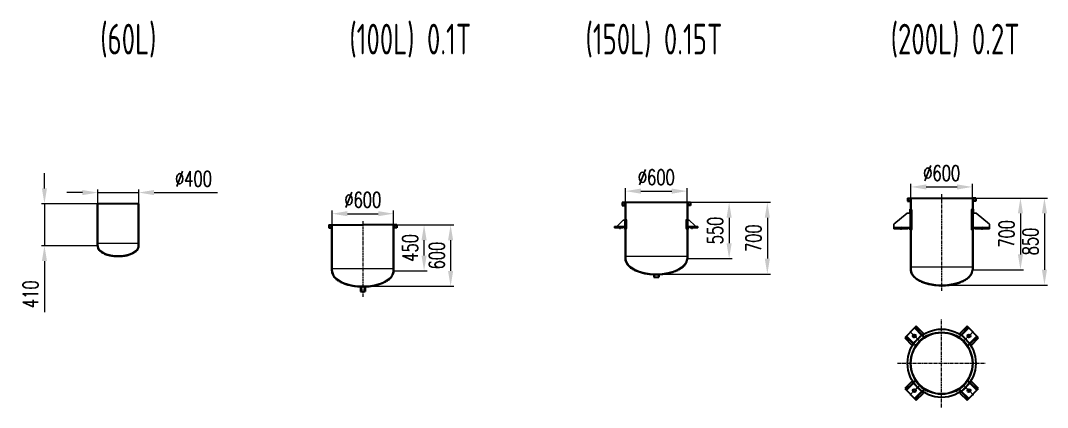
# Model space of a CAD drawing. Header units: inches. Extents: x -169 to 133840, y -13253 to 11464.
# Drawn here: x -169 to 9856, y 5469 to 9246 of the extents above; entities that cross this region are included whole.
import ezdxf

# ---------------------------------------------------------------- set-up
doc = ezdxf.new("R2010")
doc.units = ezdxf.units.IN
doc.header["$MEASUREMENT"] = 0
for name, pattern in [('ACAD_ISO02W100', [15, 12, -3]), ('CENTER', [50.8, 31.75, -6.35, 6.35, -6.35]), ('CENTER2', [1.125, 0.75, -0.125, 0.125, -0.125]), ('DASHED2', [9.525, 6.35, -3.175])]:
    doc.linetypes.add(name, pattern=pattern)
for name, color, linetype, lineweight in [('1', 1, 'Continuous', 15), ('cc', 93, 'Continuous', 15), ('lk', 7, 'Continuous', 30), ('pm', 4, 'Continuous', 13), ('xx', 1, 'ACAD_ISO02W100', 15), ('zx', 1, 'CENTER2', 15), ('中心线', 1, 'CENTER', 18)]:
    doc.layers.add(name, color=color, linetype=linetype, lineweight=lineweight)
doc.styles.get("Standard").update_dxf_attribs({"font": 'isocp.shx', "width": 0.707, "bigfont": 'hztxt.shx'})
doc.styles.add('style1', font='txt.shx', dxfattribs={"width": 0.7})
doc.dimstyles.new('iso-025', dxfattribs={"dimscale": 60, "dimtxt": 2.5, "dimasz": 2.5, "dimexe": 0.5, "dimexo": 0, "dimgap": 1, "dimtad": 1, "dimdec": 0, "dimdsep": 46, "dimtxsty": 'style1', "dimcen": 3, "dimclrd": 256, "dimclre": 256, "dimclrt": 256, "dimadec": 0, "dimazin": 2, "dimtfac": 1, "dimtdec": 0, "dimtmove": 0, "dimatfit": 0, "dimfxl": 0, "dimtolj": 1, "dimtzin": 0, "dimlwd": -1, "dimlwe": -1, "dimarcsym": 0})

# ---------------------------------------------------------------- blocks, each defined once
blk = doc.blocks.new('*D178')
at = {"layer": 'cc'}
for p, q in [((3475, 7252), (3800, 7252)), ((3770, 6952), (3770, 7102)), ((3475, 6802), (3800, 6802))]:
    blk.add_line(p, q, dxfattribs=at)
for points in [[(3745, 7102), (3795, 7102), (3770, 7252)], [(3745, 6952), (3795, 6952), (3770, 6802)]]:
    blk.add_solid(points, dxfattribs=at)
at = {"layer": 'Defpoints', "color": 0}
for p in [(3475, 7252), (3770, 7252), (3475, 6802)]:
    blk.add_point(p, dxfattribs=at)
at = {"layer": 'cc', "insert": (3635, 7027), "char_height": 150, "attachment_point": 5, "rotation": 90, "style": 'style1'}
blk.add_mtext('\\A1;450', dxfattribs=at)
blk = doc.blocks.new('*D179')
at = {"layer": 'cc'}
for p, q in [((3526, 7252), (4059, 7252)), ((4029, 7102), (4029, 6802)), ((3172, 6652), (4059, 6652))]:
    blk.add_line(p, q, dxfattribs=at)
for points in [[(4004, 7102), (4054, 7102), (4029, 7252)], [(4004, 6802), (4054, 6802), (4029, 6652)]]:
    blk.add_solid(points, dxfattribs=at)
at = {"layer": 'Defpoints', "color": 0}
for p in [(3526, 7252), (3172, 6652), (4029, 6652)]:
    blk.add_point(p, dxfattribs=at)
at = {"layer": 'cc', "insert": (3894, 6952), "char_height": 150, "attachment_point": 5, "rotation": 90, "style": 'style1'}
blk.add_mtext('\\A1;600', dxfattribs=at)
blk = doc.blocks.new('*D202')
at = {"layer": 'cc'}
for p, q in [((8523, 7514), (8523, 7652)), ((8673, 7622), (8973, 7622)), ((9123, 7514), (9123, 7652))]:
    blk.add_line(p, q, dxfattribs=at)
for points in [[(8673, 7647), (8673, 7597), (8523, 7622)], [(8973, 7647), (8973, 7597), (9123, 7622)]]:
    blk.add_solid(points, dxfattribs=at)
at = {"layer": 'Defpoints', "color": 0}
for p in [(9123, 7622), (8523, 7514), (9123, 7514)]:
    blk.add_point(p, dxfattribs=at)
at = {"layer": 'cc', "insert": (8823, 7757), "char_height": 150, "attachment_point": 5, "style": 'style1'}
blk.add_mtext('\\A1;%%c600', dxfattribs=at)
blk = doc.blocks.new('*D203')
at = {"layer": 'cc'}
for p, q in [((2872, 7252), (2872, 7391)), ((3022, 7361), (3322, 7361)), ((3472, 7252), (3472, 7391))]:
    blk.add_line(p, q, dxfattribs=at)
for points in [[(3022, 7386), (3022, 7336), (2872, 7361)], [(3322, 7386), (3322, 7336), (3472, 7361)]]:
    blk.add_solid(points, dxfattribs=at)
at = {"layer": 'Defpoints', "color": 0}
for p in [(3472, 7361), (2872, 7252), (3472, 7252)]:
    blk.add_point(p, dxfattribs=at)
at = {"layer": 'cc', "insert": (3172, 7496), "char_height": 150, "attachment_point": 5, "style": 'style1'}
blk.add_mtext('\\A1;%%c600', dxfattribs=at)
blk = doc.blocks.new('*D204')
at = {"layer": 'cc'}
for p, q in [((9156, 7514), (9856, 7514)), ((9826, 7364), (9826, 6814)), ((8823, 6664), (9856, 6664))]:
    blk.add_line(p, q, dxfattribs=at)
for points in [[(9801, 7364), (9851, 7364), (9826, 7514)], [(9801, 6814), (9851, 6814), (9826, 6664)]]:
    blk.add_solid(points, dxfattribs=at)
at = {"layer": 'Defpoints', "color": 0}
for p in [(9156, 7514), (8823, 6664), (9826, 6664)]:
    blk.add_point(p, dxfattribs=at)
at = {"layer": 'cc', "insert": (9691, 7089), "char_height": 150, "attachment_point": 5, "rotation": 90, "style": 'style1'}
blk.add_mtext('\\A1;850', dxfattribs=at)
blk = doc.blocks.new('*D205')
at = {"layer": 'cc'}
for p, q in [((9421, 7514), (9622, 7514)), ((9592, 7364), (9592, 6964)), ((9126, 6814), (9622, 6814))]:
    blk.add_line(p, q, dxfattribs=at)
for points in [[(9567, 7364), (9617, 7364), (9592, 7514)], [(9567, 6964), (9617, 6964), (9592, 6814)]]:
    blk.add_solid(points, dxfattribs=at)
at = {"layer": 'Defpoints', "color": 0}
for p in [(9421, 7514), (9126, 6814), (9592, 6814)]:
    blk.add_point(p, dxfattribs=at)
at = {"layer": 'cc', "insert": (9457, 7164), "char_height": 150, "attachment_point": 5, "rotation": 90, "style": 'style1'}
blk.add_mtext('\\A1;700', dxfattribs=at)
blk = doc.blocks.new('*D224')
at = {"layer": 'cc'}
for p, q in [((434, 7567), (284, 7567)), ((584, 7458), (584, 7597)), ((584, 7567), (984, 7567)), ((984, 7458), (984, 7597)), ((1134, 7567), (1754, 7567))]:
    blk.add_line(p, q, dxfattribs=at)
for points in [[(434, 7592), (434, 7542), (584, 7567)], [(1134, 7592), (1134, 7542), (984, 7567)]]:
    blk.add_solid(points, dxfattribs=at)
at = {"layer": 'Defpoints', "color": 0}
for p in [(984, 7567), (584, 7458), (984, 7458)]:
    blk.add_point(p, dxfattribs=at)
at = {"layer": 'cc', "insert": (1519, 7702), "char_height": 150, "attachment_point": 5, "style": 'style1'}
blk.add_mtext('\\A1;%%c400', dxfattribs=at)
blk = doc.blocks.new('*D225')
at = {"layer": 'cc'}
for p, q in [((64, 7608), (64, 7758)), ((581, 7458), (34, 7458)), ((64, 7458), (64, 7048)), ((581, 7048), (34, 7048)), ((64, 6898), (64, 6401))]:
    blk.add_line(p, q, dxfattribs=at)
for points in [[(39, 7608), (89, 7608), (64, 7458)], [(39, 6898), (89, 6898), (64, 7048)]]:
    blk.add_solid(points, dxfattribs=at)
at = {"layer": 'Defpoints', "color": 0}
for p in [(581, 7458), (64, 7048), (581, 7048)]:
    blk.add_point(p, dxfattribs=at)
at = {"layer": 'cc', "insert": (-71, 6574), "char_height": 150, "attachment_point": 5, "rotation": 90, "style": 'style1'}
blk.add_mtext('\\A1;410', dxfattribs=at)
blk = doc.blocks.new('A$C07DF4EB2')
for p, q in [((0, 25), (0, 11)), ((0, 25), (100, 25)), ((0, 11), (80, 11)), ((0, 11), (55, 11)), ((85, 86), (30, 35)), ((85, 86), (30, 35)), ((30, 35), (30, 25)), ((80, 11), (80, 25)), ((100, 86), (85, 86)), ((95, 95), (107, 95)), ((95, 95), (95, 86)), ((95, 25), (95, 0)), ((107, 0), (95, 0)), ((100, 25), (100, 86)), ((115, 87), (115, 8))]:
    blk.add_line(p, q)
at = {"linetype": 'DASHED2'}
blk.add_line((103, 95), (103, 0), dxfattribs=at)
for centre, start, end in [((107, 87), 0, 90), ((107, 8), 270, 0)]:
    blk.add_arc(centre, 8, start, end)
at = {"layer": '1'}
for p, q in [((40, 25), (40, 11)), ((70, 25), (70, 11))]:
    blk.add_line(p, q, dxfattribs=at)
at = {"layer": '中心线'}
blk.add_line((55, 0), (55, 38), dxfattribs=at)
blk = doc.blocks.new('*D229')
at = {"layer": 'cc'}
for p, q in [((5737, 7472), (5737, 7611)), ((5887, 7581), (6187, 7581)), ((6337, 7472), (6337, 7611))]:
    blk.add_line(p, q, dxfattribs=at)
for points in [[(5887, 7606), (5887, 7556), (5737, 7581)], [(6187, 7606), (6187, 7556), (6337, 7581)]]:
    blk.add_solid(points, dxfattribs=at)
at = {"layer": 'Defpoints', "color": 0}
for p in [(6337, 7581), (5737, 7472), (6337, 7472)]:
    blk.add_point(p, dxfattribs=at)
at = {"layer": 'cc', "insert": (6037, 7716), "char_height": 150, "attachment_point": 5, "style": 'style1'}
blk.add_mtext('\\A1;%%c600', dxfattribs=at)
blk = doc.blocks.new('*D230')
at = {"layer": 'cc'}
for p, q in [((6371, 7472), (6778, 7472)), ((6748, 7322), (6748, 7072)), ((6341, 6922), (6778, 6922))]:
    blk.add_line(p, q, dxfattribs=at)
for points in [[(6723, 7322), (6773, 7322), (6748, 7472)], [(6723, 7072), (6773, 7072), (6748, 6922)]]:
    blk.add_solid(points, dxfattribs=at)
at = {"layer": 'Defpoints', "color": 0}
for p in [(6371, 7472), (6341, 6922), (6748, 6922)]:
    blk.add_point(p, dxfattribs=at)
at = {"layer": 'cc', "insert": (6613, 7197), "char_height": 150, "attachment_point": 5, "rotation": 90, "style": 'style1'}
blk.add_mtext('\\A1;550', dxfattribs=at)
blk = doc.blocks.new('*D231')
at = {"layer": 'cc'}
for p, q in [((6371, 7472), (7151, 7472)), ((7121, 7322), (7121, 6922)), ((6037, 6772), (7151, 6772))]:
    blk.add_line(p, q, dxfattribs=at)
for points in [[(7096, 7322), (7146, 7322), (7121, 7472)], [(7096, 6922), (7146, 6922), (7121, 6772)]]:
    blk.add_solid(points, dxfattribs=at)
at = {"layer": 'Defpoints', "color": 0}
for p in [(6371, 7472), (6037, 6772), (7121, 6772)]:
    blk.add_point(p, dxfattribs=at)
at = {"layer": 'cc', "insert": (6986, 7122), "char_height": 150, "attachment_point": 5, "rotation": 90, "style": 'style1'}
blk.add_mtext('\\A1;700', dxfattribs=at)

msp = doc.modelspace()

# ---------------------------------------------------------------- hatches: boundary and pattern name
at = {"layer": 'pm'}
h = msp.add_hatch(dxfattribs=at)
h.set_pattern_fill('ANSI31', color=256, scale=15, style=0)
h.set_pattern_definition([(135, (9109.824, 12516.6457), (1.3258252, 1.3258252), [])])
edge = h.paths.add_edge_path()
edge.add_spline(control_points=[(6060.7, 6768.1), (6059.9, 6768.1), (6059.1, 6768.1), (6058.2, 6768)], knot_values=[1.4912435, 1.4912435, 1.4912435, 1.4912435, 1.4995449, 1.4995449, 1.4995449, 1.4995449], degree=3, periodic=0)
edge.add_line((6058.2, 6768), (6058.2, 6772))
edge.add_ellipse((6036.7, 6921.7), major_axis=(-300, 0), ratio=0.5, start_angle=94.10972, end_angle=94.58857)
edge.add_line((6060.7, 6772.1), (6060.7, 6768.1))
edge = h.paths.add_edge_path()
edge.add_spline(control_points=[(6058.2, 6768), (6059.1, 6768.1), (6059.9, 6768.1), (6060.7, 6768.1)], knot_values=[1.4912435, 1.4912435, 1.4912435, 1.4912435, 1.4995449, 1.4995449, 1.4995449, 1.4995449], degree=3, periodic=0)
edge.add_line((6060.7, 6768.1), (6060.7, 6761.7))
edge.add_line((6060.7, 6761.7), (6059.7, 6761.7))
edge.add_line((6059.7, 6761.7), (6059.7, 6741.7))
edge.add_line((6059.7, 6741.7), (6058.2, 6741.7))
edge.add_line((6058.2, 6741.7), (6058.2, 6768))
edge = h.paths.add_edge_path()
edge.add_line((6013.7, 6761.7), (6012.7, 6761.7))
edge.add_line((6012.7, 6761.7), (6012.7, 6768.1))
edge.add_spline(control_points=[(6012.7, 6768.1), (6013.6, 6768.1), (6014.4, 6768.1), (6015.2, 6768)], knot_values=[1.6420478, 1.6420478, 1.6420478, 1.6420478, 1.6503492, 1.6503492, 1.6503492, 1.6503492], degree=3, periodic=0)
edge.add_line((6015.2, 6768), (6015.2, 6741.7))
edge.add_line((6015.2, 6741.7), (6013.7, 6741.7))
edge.add_line((6013.7, 6741.7), (6013.7, 6761.7))
edge = h.paths.add_edge_path()
edge.add_spline(control_points=[(6015.2, 6768), (6014.4, 6768.1), (6013.6, 6768.1), (6012.7, 6768.1)], knot_values=[1.6420478, 1.6420478, 1.6420478, 1.6420478, 1.6503492, 1.6503492, 1.6503492, 1.6503492], degree=3, periodic=0)
edge.add_line((6012.7, 6768.1), (6012.7, 6772.1))
edge.add_ellipse((6036.7, 6921.7), major_axis=(-300, 0), ratio=0.5, start_angle=85.41143, end_angle=85.89028)
edge.add_line((6015.2, 6772), (6015.2, 6768))
h.paths.add_polyline_path([(6013.7, 6741.7), (6012.7, 6741.7), (6012.7, 6761.7), (6013.7, 6761.7)], flags=17)
h.paths.add_polyline_path([(6059.7, 6761.7), (6060.7, 6761.7), (6060.7, 6741.7), (6059.7, 6741.7)], flags=16)

# ---------------------------------------------------------------- linework, layer by layer
for p, q in [((8486.8, 7365.2), (8356.8, 7257.5)), ((8516.8, 7365.2), (8486.8, 7365.2)), ((8511.6, 7405.2), (8524.2, 7405.2)), ((8511.6, 7405.2), (8511.6, 7365.2)), ((8516.8, 7227.5), (8516.8, 7365.2)), ((8532.2, 7397.2), (8532.2, 7210.5)), ((9113, 7397.2), (9113, 7210.5)), ((9133.6, 7405.2), (9121, 7405.2)), ((9128.3, 7227.5), (9128.3, 7365.2)), ((9128.3, 7365.2), (9158.3, 7365.2)), ((9133.6, 7405.2), (9133.6, 7365.2)), ((9158.3, 7365.2), (9288.3, 7257.5)), ((8356.8, 7257.5), (8356.8, 7227.5)), ((8356.8, 7227.5), (8356.8, 7213.5)), ((8356.8, 7227.5), (8516.8, 7227.5)), ((8411.8, 7227.5), (8411.8, 7213.5)), ((8441.8, 7227.5), (8441.8, 7213.5)), ((8496.8, 7213.5), (8496.8, 7227.5)), ((8511.6, 7227.5), (8511.6, 7202.5)), ((9288.3, 7227.5), (9128.3, 7227.5)), ((9133.6, 7227.5), (9133.6, 7202.5)), ((9148.3, 7213.5), (9148.3, 7227.5)), ((9203.3, 7227.5), (9203.3, 7213.5)), ((9233.3, 7227.5), (9233.3, 7213.5)), ((9288.3, 7257.5), (9288.3, 7227.5)), ((9288.3, 7227.5), (9288.3, 7213.5)), ((8356.8, 7213.5), (8496.8, 7213.5)), ((8356.8, 7213.5), (8426.8, 7213.5)), ((8524.2, 7202.5), (8511.6, 7202.5)), ((9121, 7202.5), (9133.6, 7202.5)), ((9288.3, 7213.5), (9148.3, 7213.5)), ((9288.3, 7213.5), (9218.3, 7213.5))]:
    msp.add_line(p, q)
at = {"linetype": 'DASHED2'}
for p, q in [((8519.6, 7405.2), (8519.6, 7202.5)), ((9125.6, 7405.2), (9125.6, 7202.5))]:
    msp.add_line(p, q, dxfattribs=at)
at = {"lineweight": 30}
for p, q in [((8575, 6261.7), (8461.8, 6148.5)), ((8558.4, 6245.1), (8630.5, 6172.9)), ((8562.6, 6249.3), (8635.5, 6176.4)), ((8645.3, 6191.4), (8575, 6261.7)), ((9070.2, 6261.7), (8999.9, 6191.4)), ((9082.6, 6249.3), (9009.7, 6176.4)), ((9086.8, 6245.1), (9014.7, 6172.9)), ((9183.3, 6148.5), (9070.2, 6261.7)), ((8461.8, 6148.5), (8532.1, 6078.2)), ((8474.2, 6160.9), (8547.1, 6088)), ((8478.5, 6165.1), (8550.6, 6093)), ((8628.7, 6174.8), (8548.8, 6094.9)), ((8622.8, 6180.6), (8627.1, 6184.8)), ((8645.3, 6191.4), (8632.9, 6179)), ((9012.3, 6179), (8999.9, 6191.4)), ((9096.4, 6094.9), (9016.5, 6174.8)), ((9018.1, 6184.8), (9022.3, 6180.6)), ((9166.7, 6165.1), (9094.6, 6093)), ((9171, 6160.9), (9098.1, 6088)), ((9113, 6078.2), (9183.3, 6148.5)), ((8544.5, 6090.6), (8532.1, 6078.2)), ((8538.7, 6096.4), (8542.9, 6100.7)), ((9113, 6078.2), (9100.7, 6090.6)), ((9102.2, 6100.7), (9106.5, 6096.4)), ((8532.1, 5723.6), (8461.8, 5653.3)), ((8532.1, 5723.6), (8544.5, 5711.2)), ((9100.7, 5711.2), (9113, 5723.6)), ((9183.3, 5653.3), (9113, 5723.6)), ((8461.8, 5653.3), (8575, 5540.2)), ((8474.2, 5641), (8547.1, 5713.8)), ((8478.5, 5636.7), (8550.6, 5708.8)), ((8542.9, 5701.2), (8538.7, 5705.4)), ((8548.8, 5707), (8628.7, 5627.1)), ((8558.4, 5556.8), (8630.5, 5628.9)), ((8562.6, 5552.6), (8635.5, 5625.5)), ((8627.1, 5617), (8622.8, 5621.3)), ((8632.9, 5622.9), (8645.3, 5610.5)), ((8999.9, 5610.5), (9012.3, 5622.9)), ((9082.6, 5552.6), (9009.7, 5625.5)), ((9086.8, 5556.8), (9014.7, 5628.9)), ((9016.5, 5627.1), (9096.4, 5707)), ((9022.3, 5621.3), (9018.1, 5617)), ((9070.2, 5540.2), (9183.3, 5653.3)), ((9166.7, 5636.7), (9094.6, 5708.8)), ((9171, 5641), (9098.1, 5713.8)), ((9106.5, 5705.4), (9102.2, 5701.2)), ((8575, 5540.2), (8645.3, 5610.5)), ((8999.9, 5610.5), (9070.2, 5540.2))]:
    msp.add_line(p, q, dxfattribs=at)
for centre in [(8555.5, 6168), (9089.6, 6168), (8555.5, 5633.9), (9089.6, 5633.9)]:
    msp.add_circle(centre, 15, dxfattribs=at)
for centre, start, end in [((8524.2, 7397.2), 0, 90), ((9121, 7397.2), 90, 180), ((8524.2, 7210.5), 270, 0), ((9121, 7210.5), 180, 270)]:
    msp.add_arc(centre, 8, start, end)
at = {"layer": '1'}
for p, q in [((580.6, 7073.2), (986.6, 7073.2)), ((5732.7, 6946.7), (6340.7, 6946.7)), ((2872, 6827), (3472, 6827)), ((6012.7, 6761.7), (6013.7, 6761.7)), ((6013.7, 6761.7), (6013.7, 6741.7)), ((6059.7, 6761.7), (6059.7, 6741.7)), ((6059.7, 6761.7), (6060.7, 6761.7))]:
    msp.add_line(p, q, dxfattribs=at)
at = {"layer": '1', "ltscale": 2.5}
msp.add_line((9125.6, 6838.5), (8519.6, 6838.5), dxfattribs=at)
at = {"layer": 'lk'}
for p, q in [((986.6, 7458.2), (580.6, 7458.2)), ((580.6, 7048.2), (580.6, 7458.2)), ((583.6, 7048.2), (583.6, 7458.2)), ((983.6, 7048.2), (983.6, 7458.2)), ((986.6, 7048.2), (986.6, 7458.2)), ((6370.7, 7471.7), (5702.7, 7471.7)), ((5732.7, 7471.7), (5702.7, 7471.7)), ((5702.7, 7471.7), (5702.7, 7441.7)), ((5702.7, 7441.7), (5732.7, 7441.7)), ((5705.7, 7468.7), (5729.7, 7468.7)), ((5705.7, 7468.7), (5705.7, 7444.7)), ((5705.7, 7444.7), (5729.7, 7444.7)), ((5729.7, 7468.7), (5729.7, 7444.7)), ((5732.7, 7471.7), (5732.7, 6921.7)), ((5736.7, 7471.7), (5736.7, 6921.7)), ((6336.7, 7471.7), (6336.7, 6921.7)), ((6340.7, 7471.7), (6340.7, 6921.7)), ((6370.7, 7441.7), (6340.7, 7441.7)), ((6343.7, 7468.7), (6343.7, 7444.7)), ((6367.7, 7468.7), (6343.7, 7468.7)), ((6367.7, 7444.7), (6343.7, 7444.7)), ((6367.7, 7468.7), (6367.7, 7444.7)), ((6370.7, 7471.7), (6370.7, 7441.7)), ((8489.6, 7513.5), (8519.6, 7513.5)), ((8489.6, 7513.5), (8489.6, 7483.5)), ((8489.6, 7483.5), (8519.6, 7483.5)), ((8492.6, 7510.5), (8516.6, 7510.5)), ((8492.6, 7510.5), (8492.6, 7486.5)), ((8492.6, 7486.5), (8516.6, 7486.5)), ((8516.6, 7510.5), (8516.6, 7486.5)), ((8519.6, 7513.5), (9125.6, 7513.5)), ((8519.6, 7513.5), (8519.6, 6813.5)), ((8519.6, 7513.5), (8519.6, 7483.5)), ((8522.6, 7513.5), (8522.6, 6813.5)), ((9122.6, 7513.5), (9122.6, 6813.5)), ((9125.6, 7513.5), (9125.6, 6813.5)), ((9125.6, 7513.5), (9125.6, 7483.5)), ((9155.6, 7513.5), (9125.6, 7513.5)), ((9155.6, 7483.5), (9125.6, 7483.5)), ((9128.6, 7510.5), (9128.6, 7486.5)), ((9152.6, 7510.5), (9128.6, 7510.5)), ((9152.6, 7486.5), (9128.6, 7486.5)), ((9152.6, 7510.5), (9152.6, 7486.5)), ((9155.6, 7513.5), (9155.6, 7483.5)), ((2839, 7252), (3172, 7252)), ((2839, 7252), (2839, 7222)), ((2839, 7252), (2869, 7252)), ((2839, 7222), (2869, 7222)), ((2842, 7249), (2842, 7225)), ((2842, 7249), (2866, 7249)), ((2842, 7225), (2866, 7225)), ((2866, 7249), (2866, 7225)), ((2869, 7252), (2869, 7222)), ((2869, 6802), (2869, 7247)), ((2872, 6802), (2872, 7252)), ((3475, 7252), (3172, 7252)), ((3472, 6802), (3472, 7252)), ((3475, 6802), (3475, 7252)), ((3475, 7252), (3475, 7222)), ((3505, 7252), (3475, 7252)), ((3505, 7222), (3475, 7222)), ((3478, 7249), (3478, 7225)), ((3502, 7249), (3478, 7249)), ((3502, 7225), (3478, 7225)), ((3502, 7249), (3502, 7225)), ((3505, 7252), (3505, 7222)), ((6012.7, 6772.1), (6060.7, 6772.1)), ((6012.7, 6772.1), (6012.7, 6741.7)), ((6012.7, 6741.7), (6060.7, 6741.7)), ((6015.2, 6772), (6015.2, 6741.7)), ((6058.2, 6772), (6058.2, 6741.7)), ((6060.7, 6772.1), (6060.7, 6741.7)), ((3148, 6649), (3148, 6601.3)), ((3151, 6648.8), (3151, 6601.3)), ((3193, 6648.8), (3193, 6613.8)), ((3193, 6648.8), (3193, 6613.8)), ((3193, 6648.8), (3193, 6601.3)), ((3196, 6649), (3196, 6613.8)), ((3196, 6649), (3196, 6613.8)), ((3196, 6649), (3196, 6601.3)), ((3148, 6601.3), (3196, 6601.3))]:
    msp.add_line(p, q, dxfattribs=at)
for radius in [333, 303, 300]:
    msp.add_circle((8822.6, 5900.9), radius, dxfattribs=at)
for centre, major_axis, start_param, end_param in [((783.6, 7048.2), (-200, 0), 0, 3.1415927), ((6036.7, 6921.7), (300, 0), 3.1415927, 6.2831853), ((3172, 6802), (-300, 0), 0, 3.1415927), ((8822.6, 6813.5), (300, 0), 3.1415927, 6.2831853)]:
    msp.add_ellipse(centre, major_axis=major_axis, ratio=0.5, start_param=start_param, end_param=end_param, dxfattribs=at)
for points, knots in [([(580.6, 7048.2), (580.6, 7044.3), (581, 7040.3), (582.8, 7032.5), (584.1, 7028.7), (589, 7017.8), (593.7, 7010.9), (605.7, 6997.8), (613, 6991.7), (630, 6980.3), (639.6, 6975.1), (660.8, 6965.7), (672.3, 6961.6), (696.8, 6954.7), (709.8, 6951.9), (736.6, 6947.7), (750.4, 6946.3), (778.3, 6945), (792.4, 6945), (820.3, 6946.6), (834.1, 6948.1), (860.7, 6952.6), (873.5, 6955.5), (897.8, 6962.6), (909.2, 6966.8), (930.1, 6976.3), (939.5, 6981.7), (956.1, 6993.2), (963.2, 6999.4), (974.8, 7012.6), (979.2, 7019.5), (984.2, 7031.6), (985.5, 7036.5), (986.5, 7043.7), (986.6, 7046), (986.6, 7048.2)], [0, 0, 0, 0, 0.1112519, 0.1112519, 0.2225038, 0.2225038, 0.4312854, 0.4312854, 0.6400671, 0.6400671, 0.8488488, 0.8488488, 1.0576304, 1.0576304, 1.2664121, 1.2664121, 1.4751938, 1.4751938, 1.6839754, 1.6839754, 1.8927571, 1.8927571, 2.1015388, 2.1015388, 2.3103204, 2.3103204, 2.5191021, 2.5191021, 2.7278838, 2.7278838, 2.9366654, 2.9366654, 3.0787171, 3.0787171, 3.1415928, 3.1415928, 3.1415928, 3.1415928]), ([(5732.7, 6921.7), (5732.7, 6916.3), (5733.3, 6911), (5735.4, 6900.4), (5737, 6895.2), (5742.5, 6881.9), (5747.1, 6874), (5758.6, 6858.6), (5765.6, 6851.3), (5781.7, 6837.2), (5790.8, 6830.5), (5811, 6818), (5822, 6812.1), (5845.8, 6801.4), (5858.5, 6796.5), (5885.3, 6787.8), (5899.4, 6783.9), (5928.6, 6777.4), (5943.7, 6774.8), (5974.5, 6770.7), (5990.2, 6769.2), (6021.9, 6767.6), (6037.9, 6767.4), (6069.7, 6768.3), (6085.6, 6769.4), (6116.7, 6772.8), (6132, 6775.1), (6161.8, 6781), (6176.2, 6784.5), (6203.7, 6792.6), (6216.9, 6797.2), (6241.6, 6807.4), (6253.1, 6813), (6274.4, 6825), (6284.1, 6831.5), (6301.4, 6845.1), (6309, 6852.3), (6321.8, 6867.3), (6327.1, 6875.1), (6335.2, 6891.1), (6338, 6899.3), (6340.3, 6912.3), (6340.7, 6917), (6340.7, 6921.7)], [0, 0, 0, 0, 0.1011966, 0.1011966, 0.2023933, 0.2023933, 0.3607287, 0.3607287, 0.5190642, 0.5190642, 0.6773996, 0.6773996, 0.8357351, 0.8357351, 0.9940705, 0.9940705, 1.152406, 1.152406, 1.3107414, 1.3107414, 1.4690769, 1.4690769, 1.6274123, 1.6274123, 1.7857478, 1.7857478, 1.9440832, 1.9440832, 2.1024187, 2.1024187, 2.2607541, 2.2607541, 2.4190896, 2.4190896, 2.577425, 2.577425, 2.7357605, 2.7357605, 2.8940959, 2.8940959, 3.0524314, 3.0524314, 3.1415927, 3.1415927, 3.1415927, 3.1415927]), ([(2869, 6802), (2869, 6796.6), (2869.5, 6791.2), (2871.7, 6780.5), (2873.4, 6775.2), (2879.1, 6761.7), (2883.9, 6753.6), (2896, 6738), (2903.4, 6730.4), (2920.3, 6716.1), (2929.9, 6709.3), (2951.2, 6696.6), (2962.9, 6690.7), (2987.9, 6680), (3001.3, 6675.1), (3029.5, 6666.6), (3044.3, 6662.9), (3074.8, 6656.8), (3090.6, 6654.3), (3122.7, 6650.7), (3139.1, 6649.6), (3171.9, 6648.7), (3188.4, 6649), (3221.1, 6650.7), (3237.3, 6652.3), (3269, 6656.7), (3284.5, 6659.6), (3314.3, 6666.6), (3328.7, 6670.7), (3355.9, 6680), (3368.8, 6685.2), (3392.7, 6696.6), (3403.7, 6702.8), (3423.6, 6716.1), (3432.5, 6723.1), (3447.9, 6737.9), (3454.4, 6745.7), (3464.8, 6761.6), (3468.8, 6769.9), (3473.8, 6786.1), (3475, 6794), (3475, 6802)], [0, 0, 0, 0, 0.1034977, 0.1034977, 0.2069953, 0.2069953, 0.3706398, 0.3706398, 0.5342843, 0.5342843, 0.6979288, 0.6979288, 0.8615733, 0.8615733, 1.0252178, 1.0252178, 1.1888623, 1.1888623, 1.3525068, 1.3525068, 1.5161513, 1.5161513, 1.6797958, 1.6797958, 1.8434403, 1.8434403, 2.0070847, 2.0070847, 2.1707292, 2.1707292, 2.3343737, 2.3343737, 2.4980182, 2.4980182, 2.6616627, 2.6616627, 2.8253072, 2.8253072, 2.9889517, 2.9889517, 3.1415927, 3.1415927, 3.1415927, 3.1415927]), ([(8519.6, 6813.5), (8519.6, 6808.2), (8520.1, 6802.8), (8522.4, 6792.1), (8524, 6786.8), (8529.7, 6773.3), (8534.5, 6765.2), (8546.7, 6749.6), (8554, 6742), (8570.9, 6727.7), (8580.6, 6720.9), (8601.8, 6708.2), (8613.5, 6702.3), (8638.6, 6691.6), (8652, 6686.7), (8680.1, 6678.2), (8694.9, 6674.5), (8725.5, 6668.3), (8741.2, 6665.9), (8773.3, 6662.3), (8789.7, 6661.2), (8822.5, 6660.3), (8839, 6660.5), (8871.7, 6662.3), (8887.9, 6663.9), (8919.6, 6668.3), (8935.1, 6671.2), (8965, 6678.2), (8979.3, 6682.2), (9006.5, 6691.6), (9019.4, 6696.8), (9043.3, 6708.2), (9054.3, 6714.4), (9074.2, 6727.7), (9083.1, 6734.7), (9098.5, 6749.5), (9105, 6757.3), (9115.4, 6773.2), (9119.4, 6781.5), (9124.4, 6797.7), (9125.6, 6805.6), (9125.6, 6813.5)], [0, 0, 0, 0, 0.1034977, 0.1034977, 0.2069953, 0.2069953, 0.3706398, 0.3706398, 0.5342843, 0.5342843, 0.6979288, 0.6979288, 0.8615733, 0.8615733, 1.0252178, 1.0252178, 1.1888623, 1.1888623, 1.3525068, 1.3525068, 1.5161513, 1.5161513, 1.6797958, 1.6797958, 1.8434403, 1.8434403, 2.0070847, 2.0070847, 2.1707292, 2.1707292, 2.3343737, 2.3343737, 2.4980182, 2.4980182, 2.6616627, 2.6616627, 2.8253072, 2.8253072, 2.9889517, 2.9889517, 3.1415927, 3.1415927, 3.1415927, 3.1415927])]:
    msp.add_open_spline(points, degree=3, knots=knots, dxfattribs=at)
at = {"layer": 'xx'}
for p, q in [((8630.5, 6172.9), (8647.7, 6155.7)), ((8635.5, 6176.4), (8652.8, 6159.1)), ((8688.3, 6172.5), (8684.9, 6177.6)), ((8956.9, 6172.5), (8960.2, 6177.6)), ((9009.7, 6176.4), (8992.4, 6159.1)), ((9014.7, 6172.9), (8997.4, 6155.7)), ((8551, 6035.2), (8545.9, 6038.6)), ((8547.1, 6088), (8564.4, 6070.7)), ((8550.6, 6093), (8567.8, 6075.8)), ((9094.6, 6093), (9077.4, 6075.8)), ((9098.1, 6088), (9080.8, 6070.7)), ((9094.2, 6035.2), (9099.2, 6038.6)), ((8551, 5766.6), (8545.9, 5763.3)), ((8547.1, 5713.8), (8564.4, 5731.1)), ((8550.6, 5708.8), (8567.8, 5726.1)), ((9094.6, 5708.8), (9077.4, 5726.1)), ((9098.1, 5713.8), (9080.8, 5731.1)), ((9094.2, 5766.6), (9099.2, 5763.3)), ((8630.5, 5628.9), (8647.7, 5646.2)), ((8635.5, 5625.5), (8652.8, 5642.8)), ((8688.3, 5629.3), (8684.9, 5624.3)), ((8956.9, 5629.3), (8960.2, 5624.3)), ((9009.7, 5625.5), (8992.4, 5642.8)), ((9014.7, 5628.9), (8997.4, 5646.2))]:
    msp.add_line(p, q, dxfattribs=at)
for start, end in [(116.45503, 153.54497), (26.45503, 63.54497), (206.45503, 243.54497), (296.45503, 333.54497)]:
    msp.add_arc((8822.6, 5900.9), 309, start, end, dxfattribs=at)
at = {"layer": 'zx', "ltscale": 5}
for p, q in [((8614.7, 6108.8), (8513, 6210.5)), ((9030.5, 6108.8), (9132.1, 6210.5)), ((8614.7, 5693), (8513, 5591.4)), ((9030.5, 5693), (9132.1, 5591.4))]:
    msp.add_line(p, q, dxfattribs=at)
at = {"layer": '中心线', "color": 1, "linetype": 'CENTER'}
for p, q in [((8822.6, 7549.9), (8822.6, 6609)), ((3172, 7287.9), (3172, 6549.3)), ((8822.6, 5469.4), (8822.6, 6332.5)), ((8391.1, 5900.9), (9254.1, 5900.9))]:
    msp.add_line(p, q, dxfattribs=at)
at = {"layer": '中心线'}
for p, q in [((8426.8, 7202.4), (8426.8, 7240.5)), ((9218.3, 7202.4), (9218.3, 7240.5))]:
    msp.add_line(p, q, dxfattribs=at)

# ---------------------------------------------------------------- block references
msp.add_blockref('A$C07DF4EB2', (5630, 7210.5))
at = {"xscale": -1}
msp.add_blockref('A$C07DF4EB2', (6443.5, 7210.5), dxfattribs=at)

# ---------------------------------------------------------------- texts
at = {"layer": 'cc', "char_height": 250, "attachment_point": 3}
for s, insert in [('{\\H1.2x;(60L) }', (1157, 9214.9)), ('{\\H1.2x;(100L) 0.1T}', (4230.1, 9214.9)), ('{\\H1.2x;(150L) 0.15T}', (6681.8, 9214.9)), ('{\\H1.2x;(200L) 0.2T}', (9583.9, 9214.9))]:
    msp.add_mtext(s, dxfattribs=dict(at, insert=insert))

# ---------------------------------------------------------------- dimensions: what is measured, and where the dimension line sits
at = {"layer": 'cc'}
for base, p1, p2, picture, middle in [((9122.6, 7622.4), (8522.6, 7513.5), (9122.6, 7513.5), '*D202', (8822.6, 7757.4)), ((983.6, 7567.1), (583.6, 7458.2), (983.6, 7458.2), '*D224', (1518.6, 7702.1)), ((6336.7, 7580.5), (5736.7, 7471.7), (6336.7, 7471.7), '*D229', (6036.7, 7715.5)), ((3472, 7360.8), (2872, 7252), (3472, 7252), '*D203', (3172, 7495.8))]:
    dim = msp.add_linear_dim(base=base, p1=p1, p2=p2, text='%%c<>', dimstyle='iso-025', dxfattribs=at)
    dim.commit()
    dim.dimension.update_dxf_attribs({"geometry": picture, "text_midpoint": middle})
for base, p1, p2, picture, middle in [((64, 7048.2), (580.6, 7458.2), (580.6, 7048.2), '*D225', (-71, 6574.4)), ((7121.4, 6771.7), (6370.7, 7471.7), (6036.7, 6771.7), '*D231', (6986.4, 7121.7)), ((6748.1, 6921.7), (6370.7, 7471.7), (6340.7, 6921.7), '*D230', (6613.1, 7196.7)), ((9825.6, 6663.5), (9155.6, 7513.5), (8822.6, 6663.5), '*D204', (9690.6, 7088.5)), ((9591.8, 6813.5), (9421.3, 7513.5), (9125.6, 6813.5), '*D205', (9456.8, 7163.5)), ((4029, 6652), (3526, 7252), (3172, 6652), '*D179', (3894, 6952)), ((3770.1, 7252), (3475, 6802), (3475, 7252), '*D178', (3635.1, 7027))]:
    dim = msp.add_linear_dim(base=base, p1=p1, p2=p2, angle=90, dimstyle='iso-025', dxfattribs=at)
    dim.commit()
    dim.dimension.update_dxf_attribs({"geometry": picture, "text_midpoint": middle})

doc.saveas('drawing.dxf')
